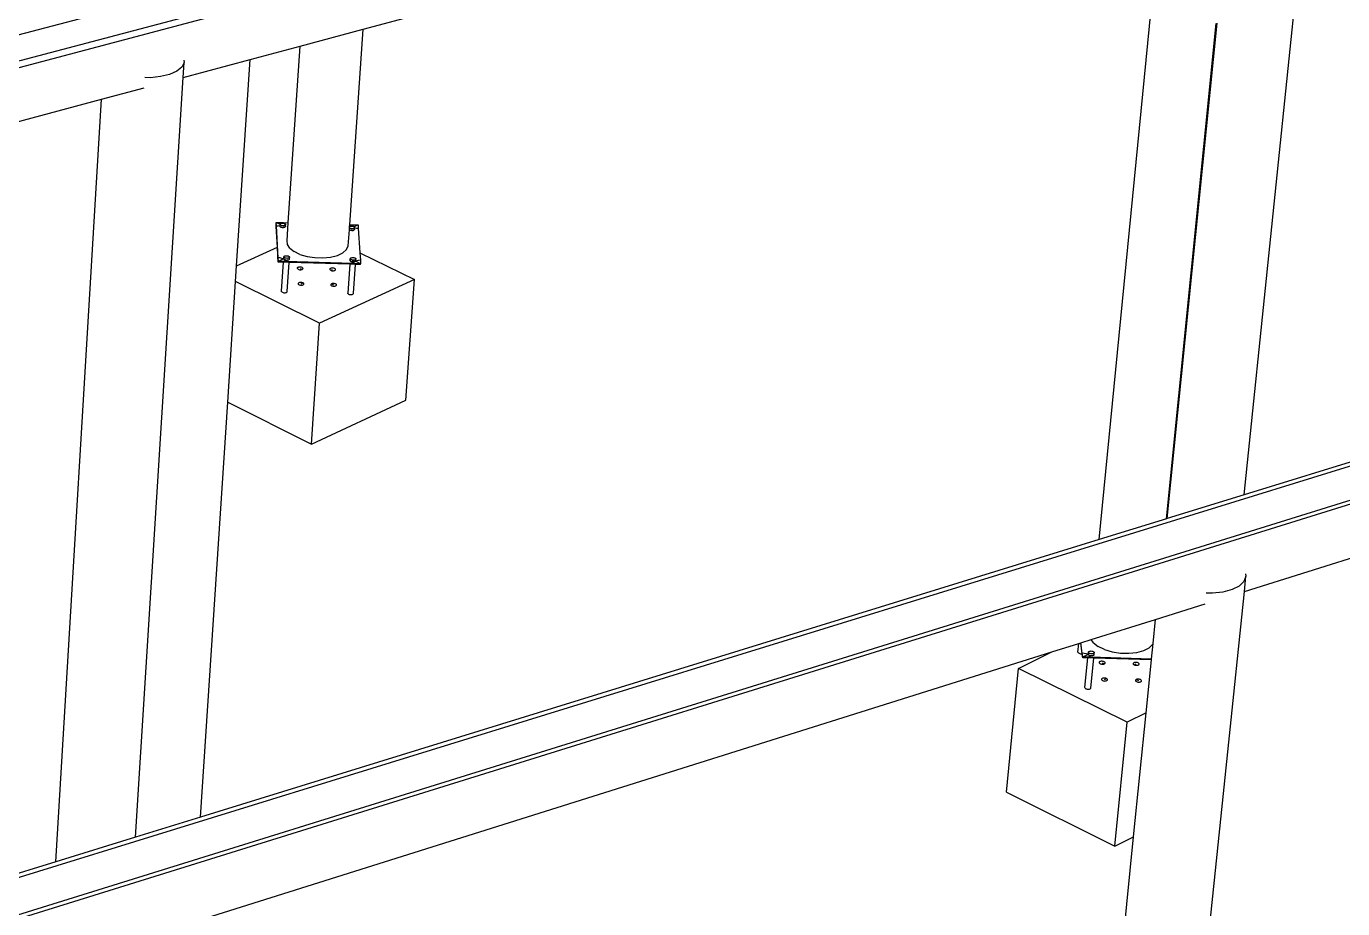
# Model space of a CAD drawing. Header units: inches. Extents: x -1339 to 1886, y -1058 to 789.
# Drawn here: x 314 to 578.2, y 125.9 to 303.1 of the extents above; entities that cross this region are included whole.
import ezdxf

# ---------------------------------------------------------------- set-up
doc = ezdxf.new("R2010")
doc.units = ezdxf.units.IN
doc.header["$MEASUREMENT"] = 0

msp = doc.modelspace()

# ---------------------------------------------------------------- linework, layer by layer
for p, q in [((1417.79, 592.48), (-732.59, 26.19)), ((-726.13, 21.22), (1424.03, 590.49)), ((1425.68, 589.96), (-724.43, 19.91)), ((1606.44, 532.39), (-531.31, -128.81)), ((-522.9, -135.29), (1614.06, 529.96)), ((1614.95, 529.68), (-521.92, -136.05)), ((558.43, 209.04), (573.37, 353.97)), ((381.66, 302.57), (543.66, 346)), ((529.37, 200.06), (539.8, 306.59)), ((368.98, 299.17), (381.66, 302.57)), ((378.94, 263.3), (381.66, 302.57)), ((542.84, 204.22), (552.82, 303.71)), ((543, 204.27), (552.99, 303.79)), ((358.93, 296.48), (368.98, 299.17)), ((366.6, 263.68), (368.98, 299.17)), ((345.7, 295.89), (345.22, 294.96)), ((345.51, 292.88), (358.93, 296.48)), ((345.51, 292.88), (345.7, 295.89)), ((345.67, 296.35), (345.7, 295.89)), ((356.23, 255.06), (358.93, 296.48)), ((342.79, 293.47), (340.99, 293.03)), ((344.23, 294.13), (342.79, 293.47)), ((345.22, 294.96), (344.23, 294.13)), ((329.1, 288.48), (337.67, 290.78)), ((335.93, 140.27), (345.51, 292.88)), ((338.97, 292.82), (337.79, 292.85)), ((340.99, 293.03), (338.97, 292.82)), ((186.62, 250.29), (329.1, 288.48)), ((319.93, 135.33), (329.1, 288.48)), ((364.17, 263.59), (364.18, 263.76)), ((364.2, 262.91), (364.17, 263.59)), ((364.21, 263.07), (364.18, 263.76)), ((364.18, 263.76), (365.63, 263.71)), ((364.18, 263.76), (364.96, 263.37)), ((364.2, 262.91), (364.21, 263.07)), ((364.43, 258.79), (364.2, 262.91)), ((364.21, 263.07), (364.59, 263.08)), ((364.57, 256.65), (364.21, 263.07)), ((364.59, 263.08), (364.93, 263.14)), ((364.94, 263.1), (364.92, 263.03)), ((364.94, 263.09), (364.92, 263.02)), ((364.92, 263.02), (364.94, 262.95)), ((364.93, 263.14), (364.95, 263.15)), ((364.94, 263.1), (364.95, 263.15)), ((364.94, 263.11), (364.94, 263.1)), ((364.94, 263.1), (364.94, 263.09)), ((364.94, 263.03), (364.94, 263.1)), ((364.96, 262.96), (364.94, 263.03)), ((364.94, 262.95), (365, 262.88)), ((364.95, 263.15), (364.96, 263.37)), ((364.96, 263.37), (364.98, 263.43)), ((364.98, 263.3), (364.96, 263.37)), ((365.02, 262.9), (364.96, 262.96)), ((364.97, 263.16), (365.02, 263.17)), ((364.97, 263.12), (365.01, 263.16)), ((364.99, 263.16), (364.97, 263.15)), ((364.99, 263.15), (364.97, 263.13)), ((364.98, 263.43), (365.03, 263.5)), ((365.04, 263.23), (364.98, 263.3)), ((365.04, 263.19), (364.99, 263.16)), ((365.02, 263.17), (364.99, 263.15)), ((365, 262.88), (365.1, 262.82)), ((365.01, 263.16), (365.04, 263.18)), ((365.02, 263.17), (365.04, 263.18)), ((365.04, 263.18), (365.02, 263.17)), ((365.02, 262.9), (365.11, 262.84)), ((365.03, 263.5), (365.11, 263.55)), ((365.13, 263.18), (365.04, 263.23)), ((365.1, 262.82), (365.22, 262.78)), ((365.11, 263.55), (365.23, 263.59)), ((365.11, 262.84), (365.23, 262.79)), ((365.25, 263.13), (365.13, 263.18)), ((365.22, 262.78), (365.36, 262.74)), ((365.23, 263.59), (365.36, 263.61)), ((365.36, 262.76), (365.23, 262.79)), ((365.39, 263.1), (365.25, 263.13)), ((365.36, 263.61), (365.5, 263.61)), ((365.36, 262.76), (365.51, 262.75)), ((365.36, 262.74), (365.51, 262.73)), ((365.53, 263.09), (365.39, 263.1)), ((365.5, 263.61), (365.6, 263.6)), ((365.51, 262.75), (365.65, 262.75)), ((365.51, 262.73), (365.51, 262.75)), ((365.51, 262.74), (365.66, 262.74)), ((365.68, 263.09), (365.53, 263.09)), ((365.6, 263.6), (365.63, 263.71)), ((365.6, 263.6), (365.65, 263.6)), ((365.63, 263.71), (366.6, 263.68)), ((365.65, 263.6), (365.78, 263.57)), ((365.79, 262.78), (365.65, 262.75)), ((365.66, 262.74), (365.8, 262.77)), ((365.67, 263), (365.8, 262.99)), ((365.81, 263.11), (365.68, 263.09)), ((365.78, 263.57), (365.9, 263.52)), ((365.79, 262.78), (365.9, 262.81)), ((365.8, 262.77), (365.91, 262.81)), ((365.92, 263.15), (365.81, 263.11)), ((365.9, 263.52), (365.99, 263.47)), ((365.9, 262.81), (365.98, 262.87)), ((365.91, 262.81), (366, 262.86)), ((366.01, 263.2), (365.92, 263.15)), ((366.03, 262.93), (365.98, 262.87)), ((365.99, 263.47), (366.05, 263.4)), ((365.99, 262.99), (366.05, 262.99)), ((366.05, 263.07), (366, 263.12)), ((366.05, 263.06), (366, 263.11)), ((366, 263.1), (366.03, 263.06)), ((366, 262.86), (366.05, 262.92)), ((366.06, 263.27), (366.01, 263.2)), ((366.03, 263.06), (366.05, 262.99)), ((366.05, 262.99), (366.03, 262.93)), ((366.05, 263.4), (366.07, 263.33)), ((366.05, 263.04), (366.07, 263.33)), ((366.07, 262.99), (366.05, 263.07)), ((366.05, 263.04), (366.05, 263.06)), ((366.07, 262.99), (366.05, 263.04)), ((366.05, 262.99), (366.05, 263.04)), ((366.05, 262.99), (366.05, 262.99)), ((366.05, 262.99), (366.07, 262.98)), ((366.05, 262.92), (366.07, 262.98)), ((366.07, 263.33), (366.06, 263.27)), ((366.07, 262.98), (366.07, 262.99)), ((366.07, 262.98), (366.07, 262.99)), ((366.07, 262.99), (366.07, 262.99)), ((366.07, 262.98), (366.07, 262.98)), ((366.36, 260.09), (366.6, 263.68)), ((378.64, 259.02), (378.86, 262.28)), ((378.86, 262.28), (378.89, 262.59)), ((378.94, 262.24), (378.86, 262.28)), ((378.89, 262.62), (378.91, 262.93)), ((378.9, 262.61), (378.89, 262.62)), ((378.89, 262.6), (378.89, 262.62)), ((378.9, 262.61), (378.89, 262.6)), ((378.89, 262.59), (378.91, 262.6)), ((378.89, 262.59), (378.89, 262.6)), ((378.91, 262.6), (378.9, 262.61)), ((378.91, 262.93), (378.94, 263.3)), ((378.91, 262.93), (378.94, 262.95)), ((378.96, 262.57), (378.91, 262.6)), ((378.94, 263.3), (379.16, 263.3)), ((378.94, 262.95), (379.05, 262.98)), ((379.06, 262.19), (378.94, 262.24)), ((379.08, 262.53), (378.96, 262.57)), ((379.05, 262.98), (379.18, 263.01)), ((379.19, 262.16), (379.06, 262.19)), ((379.22, 262.5), (379.08, 262.53)), ((379.16, 263.3), (379.22, 263.12)), ((379.16, 263.3), (380.61, 263.25)), ((379.18, 263.01), (379.32, 263.01)), ((379.34, 262.15), (379.19, 262.16)), ((379.22, 263.12), (379.32, 263.01)), ((379.36, 262.48), (379.22, 262.5)), ((379.32, 263.01), (379.33, 263.01)), ((379.36, 262.43), (379.32, 262.41)), ((379.33, 263.01), (379.47, 263)), ((379.34, 262.15), (379.48, 262.15)), ((379.34, 262.14), (379.49, 262.14)), ((379.5, 262.49), (379.36, 262.48)), ((379.47, 263), (379.61, 262.97)), ((379.61, 262.17), (379.48, 262.15)), ((379.49, 262.14), (379.62, 262.16)), ((379.64, 262.51), (379.5, 262.49)), ((379.61, 262.97), (379.73, 262.92)), ((379.73, 262.21), (379.61, 262.17)), ((379.62, 262.16), (379.74, 262.2)), ((379.75, 262.55), (379.64, 262.51)), ((379.73, 262.92), (379.82, 262.86)), ((379.81, 262.26), (379.73, 262.21)), ((379.74, 262.2), (379.83, 262.26)), ((379.76, 262.56), (379.75, 262.55)), ((379.75, 262.55), (379.79, 262.53)), ((379.75, 262.55), (379.75, 262.55)), ((379.83, 262.6), (379.76, 262.56)), ((379.81, 262.53), (379.76, 262.56)), ((379.77, 262.89), (380.59, 263.26)), ((379.79, 262.53), (379.85, 262.46)), ((379.87, 262.46), (379.81, 262.53)), ((379.86, 262.32), (379.81, 262.26)), ((379.82, 262.86), (379.88, 262.8)), ((379.89, 262.66), (379.83, 262.6)), ((379.83, 262.26), (379.88, 262.32)), ((379.85, 262.46), (379.88, 262.39)), ((379.88, 262.39), (379.86, 262.32)), ((379.88, 262.44), (379.87, 262.46)), ((379.88, 262.8), (379.9, 262.73)), ((379.88, 262.44), (379.9, 262.69)), ((379.9, 262.39), (379.88, 262.44)), ((379.88, 262.39), (379.88, 262.44)), ((379.88, 262.32), (379.9, 262.39)), ((379.9, 262.73), (379.89, 262.69)), ((379.89, 262.69), (379.9, 262.69)), ((379.89, 262.69), (379.89, 262.66)), ((379.9, 262.69), (379.9, 262.73)), ((379.9, 262.69), (379.92, 262.68)), ((379.92, 262.68), (380.28, 262.6)), ((380.28, 262.6), (380.65, 262.57)), ((380.61, 263.25), (380.65, 262.57)), ((380.65, 262.57), (380.97, 257.64)), ((366.42, 259.33), (366.36, 260.09)), ((366.9, 258.58), (366.42, 259.33)), ((378.29, 258.3), (378.64, 259.02)), ((356.23, 255.06), (364.43, 258.79)), ((364.53, 257.11), (364.43, 258.79)), ((364.48, 256.47), (364.53, 257.11)), ((364.51, 256.4), (364.48, 256.47)), ((364.57, 256.33), (364.51, 256.4)), ((364.56, 256.49), (364.53, 257.11)), ((364.56, 256.49), (364.57, 256.65)), ((364.57, 256.33), (364.56, 256.49)), ((364.95, 256.62), (364.57, 256.65)), ((364.61, 255.96), (364.57, 256.65)), ((364.57, 256.33), (364.57, 256.33)), ((364.6, 255.8), (364.57, 256.33)), ((364.61, 255.96), (365.61, 256.42)), ((365.3, 256.54), (364.95, 256.62)), ((365.61, 256.42), (365.3, 256.54)), ((365.85, 256.27), (365.61, 256.42)), ((365.71, 256.56), (365.69, 256.49)), ((365.71, 256.55), (365.69, 256.48)), ((365.69, 256.48), (365.71, 256.41)), ((365.71, 256.56), (365.73, 256.82)), ((365.71, 256.57), (365.71, 256.56)), ((365.71, 256.56), (365.71, 256.55)), ((365.71, 256.49), (365.71, 256.56)), ((365.73, 256.42), (365.71, 256.49)), ((365.71, 256.41), (365.78, 256.34)), ((365.73, 256.82), (365.75, 256.89)), ((365.75, 256.76), (365.73, 256.82)), ((365.79, 256.35), (365.73, 256.42)), ((365.74, 256.58), (365.78, 256.62)), ((365.76, 256.62), (365.74, 256.6)), ((365.76, 256.61), (365.74, 256.59)), ((365.75, 256.89), (365.8, 256.95)), ((365.81, 256.69), (365.75, 256.76)), ((365.81, 256.65), (365.76, 256.62)), ((365.81, 256.64), (365.76, 256.61)), ((365.78, 256.62), (365.81, 256.64)), ((365.78, 256.34), (365.87, 256.28)), ((365.79, 256.35), (365.88, 256.29)), ((365.8, 256.95), (365.88, 257.01)), ((365.91, 256.63), (365.81, 256.69)), ((366, 256.1), (365.85, 256.27)), ((365.87, 256.28), (365.99, 256.23)), ((365.88, 257.01), (366, 257.05)), ((365.88, 256.29), (366, 256.25)), ((366.02, 256.59), (365.91, 256.63)), ((366, 257.05), (366.13, 257.07)), ((366.16, 256.56), (366.02, 256.59)), ((366.13, 257.07), (366.27, 257.07)), ((366.3, 256.54), (366.16, 256.56)), ((366.27, 257.07), (366.42, 257.06)), ((366.45, 256.55), (366.3, 256.54)), ((366.42, 257.06), (366.56, 257.03)), ((366.58, 256.57), (366.45, 256.55)), ((366.56, 257.03), (366.67, 256.98)), ((366.56, 256.23), (366.67, 256.27)), ((366.57, 256.22), (366.69, 256.26)), ((366.57, 256.21), (366.69, 256.25)), ((366.69, 256.61), (366.58, 256.57)), ((366.67, 256.98), (366.76, 256.93)), ((366.67, 256.27), (366.76, 256.32)), ((366.78, 256.66), (366.69, 256.61)), ((366.69, 256.26), (366.77, 256.32)), ((366.69, 256.25), (366.77, 256.31)), ((366.76, 256.93), (366.82, 256.86)), ((366.81, 256.38), (366.76, 256.32)), ((366.82, 256.52), (366.77, 256.57)), ((366.77, 256.55), (366.8, 256.52)), ((366.82, 256.44), (366.77, 256.44)), ((366.77, 256.32), (366.83, 256.38)), ((366.77, 256.31), (366.83, 256.37)), ((366.83, 256.72), (366.78, 256.66)), ((366.8, 256.52), (366.82, 256.45)), ((366.82, 256.44), (366.81, 256.38)), ((366.82, 256.86), (366.85, 256.79)), ((366.82, 256.45), (366.85, 256.79)), ((366.84, 256.45), (366.82, 256.52)), ((366.82, 256.45), (366.82, 256.44)), ((366.82, 256.44), (366.84, 256.44)), ((366.85, 256.79), (366.83, 256.72)), ((366.83, 256.37), (366.84, 256.44)), ((366.83, 256.38), (366.84, 256.44)), ((366.84, 256.44), (366.84, 256.45)), ((366.84, 256.45), (366.84, 256.45)), ((366.9, 258.58), (367.76, 257.9)), ((368.94, 257.33), (367.76, 257.9)), ((368.94, 257.33), (370.37, 256.91)), ((370.37, 256.91), (371.94, 256.68)), ((371.94, 256.68), (373.55, 256.64)), ((373.55, 256.64), (375.09, 256.8)), ((375.09, 256.8), (376.45, 257.14)), ((376.45, 257.14), (377.54, 257.66)), ((377.54, 257.66), (378.29, 258.3)), ((379.02, 256.11), (379.04, 256.45)), ((379.04, 256.45), (379.06, 256.52)), ((379.06, 256.38), (379.04, 256.45)), ((379.06, 256.52), (379.11, 256.58)), ((379.12, 256.32), (379.06, 256.38)), ((379.11, 256.58), (379.19, 256.63)), ((379.16, 256.29), (379.12, 256.32)), ((379.15, 256.3), (379.12, 256.28)), ((379.12, 256.26), (379.16, 256.29)), ((379.22, 256.26), (379.16, 256.29)), ((379.19, 256.63), (379.31, 256.67)), ((379.33, 256.21), (379.22, 256.26)), ((379.31, 256.67), (379.44, 256.69)), ((379.44, 256.69), (379.58, 256.7)), ((379.58, 256.7), (379.73, 256.69)), ((379.73, 256.69), (379.86, 256.65)), ((379.86, 256.65), (379.98, 256.61)), ((379.98, 256.61), (380.07, 256.55)), ((380.09, 256.29), (380.02, 256.25)), ((380.07, 256.55), (380.13, 256.49)), ((380.14, 256.35), (380.09, 256.29)), ((380.13, 256.49), (380.16, 256.42)), ((380.16, 256.42), (380.14, 256.35)), ((380.14, 256.11), (380.16, 256.42)), ((380.97, 257.64), (391.93, 252.27)), ((380.97, 257.64), (381.07, 256.14)), ((356.02, 251.86), (356.23, 255.06)), ((364.6, 255.8), (364.61, 255.96)), ((365.64, 255.77), (364.6, 255.8)), ((366.06, 255.92), (364.61, 255.96)), ((365.25, 249.92), (365.64, 255.77)), ((366.05, 255.75), (365.64, 255.77)), ((365.99, 256.23), (366.13, 256.2)), ((366, 256.25), (366.14, 256.22)), ((366.06, 255.92), (366, 256.1)), ((366.05, 255.75), (366.06, 255.92)), ((366.8, 255.73), (366.05, 255.75)), ((379.65, 255.5), (366.06, 255.92)), ((366.13, 256.2), (366.28, 256.19)), ((366.14, 256.22), (366.28, 256.2)), ((366.28, 256.2), (366.43, 256.21)), ((366.28, 256.2), (366.43, 256.2)), ((366.28, 256.19), (366.43, 256.19)), ((366.4, 249.88), (366.8, 255.73)), ((366.43, 256.21), (366.56, 256.23)), ((366.43, 256.2), (366.57, 256.22)), ((366.43, 256.19), (366.57, 256.21)), ((378.93, 255.36), (366.8, 255.73)), ((368.42, 254.61), (368.41, 254.54)), ((368.41, 254.54), (368.43, 254.47)), ((368.48, 254.68), (368.42, 254.61)), ((368.43, 254.47), (368.49, 254.4)), ((368.56, 254.73), (368.48, 254.68)), ((368.49, 254.4), (368.59, 254.34)), ((368.68, 254.77), (368.56, 254.73)), ((368.59, 254.34), (368.71, 254.3)), ((368.82, 254.79), (368.68, 254.77)), ((368.71, 254.3), (368.85, 254.26)), ((368.97, 254.8), (368.82, 254.79)), ((368.85, 254.26), (369, 254.25)), ((369.12, 254.78), (368.97, 254.8)), ((368.98, 254.52), (369.4, 254.32)), ((369, 254.25), (369.15, 254.26)), ((369.26, 254.75), (369.12, 254.78)), ((369.15, 254.26), (369.28, 254.28)), ((369.38, 254.7), (369.26, 254.75)), ((369.28, 254.28), (369.4, 254.32)), ((369.47, 254.64), (369.38, 254.7)), ((369.4, 254.32), (369.49, 254.37)), ((369.53, 254.58), (369.47, 254.64)), ((369.49, 254.37), (369.54, 254.44)), ((369.56, 254.51), (369.53, 254.58)), ((369.54, 254.44), (369.56, 254.51)), ((374.95, 254.41), (374.93, 254.34)), ((374.93, 254.34), (374.95, 254.27)), ((375, 254.47), (374.95, 254.41)), ((374.95, 254.27), (375.02, 254.2)), ((375.09, 254.53), (375, 254.47)), ((375.02, 254.2), (375.11, 254.14)), ((375.2, 254.57), (375.09, 254.53)), ((375.11, 254.14), (375.51, 254.32)), ((375.11, 254.14), (375.23, 254.1)), ((375.34, 254.59), (375.2, 254.57)), ((375.23, 254.1), (375.37, 254.06)), ((375.49, 254.6), (375.34, 254.59)), ((375.37, 254.06), (375.52, 254.05)), ((375.64, 254.58), (375.49, 254.6)), ((375.52, 254.05), (375.67, 254.05)), ((375.78, 254.55), (375.64, 254.58)), ((375.67, 254.05), (375.81, 254.08)), ((375.9, 254.5), (375.78, 254.55)), ((375.81, 254.08), (375.92, 254.12)), ((375.99, 254.44), (375.9, 254.5)), ((375.92, 254.12), (376.01, 254.17)), ((376.06, 254.38), (375.99, 254.44)), ((376.01, 254.17), (376.07, 254.23)), ((376.08, 254.3), (376.06, 254.38)), ((376.07, 254.23), (376.08, 254.3)), ((378.93, 255.36), (378.53, 249.56)), ((379.64, 255.34), (378.93, 255.36)), ((378.99, 256.12), (379.01, 256.05)), ((379.01, 256.18), (379, 256.11)), ((379.05, 256.23), (379.01, 256.18)), ((379.01, 256.05), (379.07, 255.98)), ((379.02, 256.11), (379.03, 256.18)), ((379.04, 256.04), (379.02, 256.11)), ((379.03, 256.18), (379.05, 256.2)), ((379.1, 255.98), (379.04, 256.04)), ((379.07, 255.98), (379.17, 255.92)), ((379.19, 255.92), (379.1, 255.98)), ((379.17, 255.92), (379.29, 255.88)), ((379.19, 255.92), (379.31, 255.87)), ((379.29, 255.88), (379.43, 255.84)), ((379.45, 255.84), (379.31, 255.87)), ((379.47, 256.18), (379.33, 256.21)), ((379.43, 255.84), (379.58, 255.83)), ((379.59, 255.83), (379.45, 255.84)), ((379.62, 256.17), (379.47, 256.18)), ((379.75, 256.17), (379.58, 256.1)), ((379.75, 256.08), (379.58, 256.09)), ((379.59, 255.83), (379.58, 256.09)), ((379.58, 255.83), (379.59, 255.83)), ((379.73, 255.83), (379.59, 255.83)), ((379.59, 255.82), (379.74, 255.83)), ((379.76, 256.17), (379.62, 256.17)), ((379.64, 255.34), (379.65, 255.5)), ((380.09, 255.32), (379.64, 255.34)), ((379.69, 255.68), (379.65, 255.5)), ((381.11, 255.45), (379.65, 255.5)), ((379.83, 255.84), (379.69, 255.68)), ((379.69, 249.52), (380.09, 255.32)), ((379.85, 255.85), (379.73, 255.83)), ((379.74, 255.83), (379.88, 255.85)), ((379.89, 256.2), (379.76, 256.17)), ((379.85, 255.85), (379.83, 255.84)), ((379.85, 255.85), (379.87, 255.86)), ((380.05, 255.97), (379.87, 255.86)), ((379.99, 255.9), (379.87, 255.86)), ((380.13, 256.07), (379.88, 256.08)), ((379.88, 255.85), (380, 255.89)), ((380.01, 256.23), (379.89, 256.2)), ((380.07, 255.95), (379.99, 255.9)), ((380, 255.89), (380.08, 255.94)), ((380.02, 256.25), (380.01, 256.24)), ((380.01, 256.24), (380.05, 256.21)), ((380.01, 256.24), (380.01, 256.23)), ((380.06, 256.22), (380.02, 256.25)), ((380.06, 256.22), (380.02, 256.24)), ((380.05, 256.21), (380.11, 256.15)), ((380.1, 255.99), (380.05, 255.97)), ((380.06, 256.22), (380.12, 256.16)), ((380.07, 256.22), (380.06, 256.22)), ((380.08, 255.96), (380.06, 255.97)), ((380.13, 256.15), (380.07, 256.22)), ((380.07, 255.95), (380.11, 256)), ((380.07, 255.95), (380.1, 255.99)), ((380.07, 255.95), (380.07, 255.95)), ((380.08, 255.96), (380.08, 255.96)), ((380.09, 255.95), (380.08, 255.96)), ((380.08, 255.94), (380.09, 255.95)), ((380.09, 255.95), (380.14, 256.01)), ((381.11, 255.45), (380.09, 255.95)), ((381.1, 255.29), (380.09, 255.32)), ((380.12, 256.01), (380.1, 255.99)), ((380.11, 256), (380.1, 255.99)), ((380.11, 256.15), (380.13, 256.08)), ((380.34, 256.07), (380.11, 256)), ((380.11, 256), (380.13, 256.02)), ((380.14, 256.11), (380.12, 256.16)), ((380.13, 256.07), (380.12, 256.01)), ((380.15, 256.08), (380.13, 256.15)), ((380.13, 256.08), (380.14, 256.11)), ((380.13, 256.02), (380.14, 256.09)), ((380.13, 256.08), (380.13, 256.07)), ((380.14, 256.09), (380.14, 256.11)), ((380.14, 256.01), (380.15, 256.07)), ((380.15, 256.07), (380.15, 256.08)), ((380.15, 256.07), (380.15, 256.07)), ((380.69, 256.13), (380.34, 256.07)), ((381.07, 256.14), (380.69, 256.13)), ((381.07, 256.14), (381.11, 255.45)), ((381.1, 255.29), (381.11, 255.45)), ((354.44, 227.64), (356.02, 251.86)), ((372.89, 243.52), (356.02, 251.86)), ((368.6, 251.51), (368.59, 251.44)), ((368.59, 251.44), (368.61, 251.37)), ((368.66, 251.57), (368.6, 251.51)), ((368.61, 251.37), (368.67, 251.3)), ((368.74, 251.63), (368.66, 251.57)), ((368.67, 251.3), (368.77, 251.24)), ((368.86, 251.67), (368.74, 251.63)), ((368.77, 251.24), (368.89, 251.19)), ((369, 251.69), (368.86, 251.67)), ((368.89, 251.19), (369.03, 251.16)), ((369.15, 251.7), (369, 251.69)), ((369.03, 251.16), (369.18, 251.15)), ((369.3, 251.68), (369.15, 251.7)), ((369.16, 251.42), (369.56, 251.6)), ((369.18, 251.15), (369.33, 251.15)), ((369.44, 251.65), (369.3, 251.68)), ((369.33, 251.15), (369.46, 251.18)), ((369.56, 251.6), (369.44, 251.65)), ((369.46, 251.18), (369.58, 251.22)), ((369.65, 251.54), (369.56, 251.6)), ((369.58, 251.22), (369.67, 251.27)), ((369.71, 251.48), (369.65, 251.54)), ((369.67, 251.27), (369.72, 251.33)), ((369.74, 251.4), (369.71, 251.48)), ((369.72, 251.33), (369.74, 251.4)), ((391.93, 252.27), (372.89, 243.52)), ((375.13, 251.31), (375.12, 251.24)), ((375.12, 251.24), (375.14, 251.17)), ((375.19, 251.37), (375.13, 251.31)), ((375.14, 251.17), (375.2, 251.1)), ((375.28, 251.43), (375.19, 251.37)), ((375.2, 251.1), (375.3, 251.04)), ((375.39, 251.47), (375.28, 251.43)), ((375.28, 251.43), (375.7, 251.22)), ((375.3, 251.04), (375.42, 250.99)), ((375.53, 251.49), (375.39, 251.47)), ((375.42, 250.99), (375.56, 250.96)), ((375.68, 251.49), (375.53, 251.49)), ((375.83, 251.48), (375.68, 251.49)), ((375.97, 251.45), (375.83, 251.48)), ((375.86, 250.95), (376, 250.97)), ((376.09, 251.4), (375.97, 251.45)), ((376, 250.97), (376.11, 251.01)), ((376.19, 251.34), (376.09, 251.4)), ((376.11, 251.01), (376.2, 251.07)), ((376.25, 251.27), (376.19, 251.34)), ((376.2, 251.07), (376.26, 251.13)), ((376.27, 251.2), (376.25, 251.27)), ((376.26, 251.13), (376.27, 251.2)), ((390.19, 228.05), (391.93, 252.27)), ((365.27, 249.84), (365.25, 249.92)), ((365.34, 249.78), (365.27, 249.84)), ((365.34, 249.78), (365.43, 249.72)), ((365.43, 249.72), (365.55, 249.67)), ((365.55, 249.67), (365.69, 249.64)), ((365.69, 249.64), (365.84, 249.62)), ((365.84, 249.62), (365.99, 249.63)), ((365.99, 249.63), (366.13, 249.65)), ((366.13, 249.65), (366.25, 249.69)), ((366.25, 249.69), (366.33, 249.74)), ((366.33, 249.74), (366.39, 249.81)), ((366.39, 249.81), (366.4, 249.88)), ((375.56, 250.96), (375.71, 250.95)), ((375.71, 250.95), (375.86, 250.95)), ((378.56, 249.49), (378.53, 249.56)), ((378.62, 249.42), (378.56, 249.49)), ((378.62, 249.42), (378.71, 249.36)), ((378.71, 249.36), (378.84, 249.31)), ((378.84, 249.31), (378.98, 249.28)), ((378.98, 249.28), (379.13, 249.27)), ((379.13, 249.27), (379.28, 249.27)), ((379.28, 249.27), (379.41, 249.29)), ((379.41, 249.29), (379.53, 249.33)), ((379.53, 249.33), (379.62, 249.39)), ((379.62, 249.39), (379.67, 249.45)), ((379.67, 249.45), (379.69, 249.52)), ((690.46, 249.84), (558.43, 209.04)), ((371.23, 219.23), (372.89, 243.52)), ((558.48, 189.64), (698.67, 233.76)), ((349.01, 144.31), (354.44, 227.64)), ((354.44, 227.64), (371.23, 219.23)), ((371.23, 219.23), (390.19, 228.05)), ((558.43, 209.04), (543, 204.27)), ((542.84, 204.22), (529.37, 200.06)), ((543, 204.27), (542.84, 204.22)), ((529.37, 200.06), (349.01, 144.31)), ((558.7, 193.2), (558.79, 192.69)), ((557.45, 190.73), (556.01, 190)), ((558.4, 191.65), (557.45, 190.73)), ((558.79, 192.69), (558.4, 191.65)), ((558.48, 189.64), (558.79, 192.69)), ((538.84, -0.11), (558.48, 189.64)), ((552.06, 189.27), (550.81, 189.3)), ((554.17, 189.5), (552.06, 189.27)), ((556.01, 190), (554.17, 189.5)), ((540.64, 184.03), (550.6, 187.16)), ((527.76, 179.97), (540.64, 184.03)), ((540.16, 179.2), (540.64, 184.03)), ((525.67, 179.31), (527.76, 179.97)), ((528.2, 179.33), (527.76, 179.97)), ((347.64, 123.28), (519.83, 177.48)), ((513.14, 174.18), (519.83, 177.48)), ((519.83, 177.48), (525.26, 179.19)), ((525.09, 177.43), (525.26, 179.19)), ((525.12, 177.35), (525.09, 177.43)), ((525.19, 177.28), (525.12, 177.35)), ((525.19, 177.28), (525.3, 177.22)), ((525.26, 179.19), (525.63, 179.3)), ((525.3, 177.22), (525.43, 177.16)), ((525.43, 177.16), (525.57, 177.13)), ((525.57, 177.13), (525.73, 177.11)), ((525.63, 179.3), (525.67, 179.31)), ((525.92, 177.13), (525.63, 179.3)), ((525.95, 177.24), (525.67, 179.31)), ((525.73, 177.11), (525.89, 177.12)), ((525.89, 177.12), (525.92, 177.13)), ((525.93, 177.07), (525.92, 177.13)), ((525.93, 177.07), (525.95, 177.24)), ((526.03, 176.32), (525.93, 177.07)), ((526.34, 177.2), (525.95, 177.24)), ((526.05, 176.49), (525.95, 177.24)), ((526.72, 177.12), (526.34, 177.2)), ((527.05, 176.99), (526.72, 177.12)), ((527.14, 177.14), (527.13, 177.06)), ((527.14, 177.13), (527.13, 177.05)), ((527.13, 177.05), (527.16, 176.97)), ((527.16, 177.17), (527.14, 177.14)), ((527.15, 177.15), (527.14, 177.13)), ((527.15, 177.15), (527.18, 177.41)), ((527.15, 177.06), (527.15, 177.15)), ((527.18, 176.99), (527.15, 177.06)), ((527.18, 177.41), (527.19, 177.48)), ((527.21, 177.33), (527.18, 177.41)), ((527.19, 177.48), (527.24, 177.55)), ((527.27, 177.27), (527.2, 177.22)), ((527.27, 177.26), (527.2, 177.2)), ((527.2, 177.2), (527.28, 177.25)), ((527.2, 177.19), (527.2, 177.2)), ((527.28, 177.26), (527.21, 177.33)), ((527.24, 177.55), (527.32, 177.61)), ((527.28, 177.26), (527.27, 177.26)), ((527.38, 177.2), (527.28, 177.26)), ((527.32, 177.61), (527.44, 177.65)), ((527.5, 177.15), (527.38, 177.2)), ((527.44, 177.65), (527.57, 177.67)), ((527.65, 177.12), (527.5, 177.15)), ((527.57, 177.67), (527.72, 177.68)), ((527.8, 177.1), (527.65, 177.12)), ((527.72, 177.68), (527.88, 177.66)), ((527.95, 177.11), (527.8, 177.1)), ((527.88, 177.66), (528.02, 177.63)), ((528.09, 177.13), (527.95, 177.11)), ((528.02, 177.63), (528.15, 177.58)), ((528.2, 177.17), (528.09, 177.13)), ((528.15, 177.58), (528.25, 177.52)), ((528.2, 179.33), (529.16, 178.6)), ((528.29, 177.23), (528.2, 177.17)), ((528.25, 177.52), (528.31, 177.45)), ((528.31, 177.01), (528.26, 177.02)), ((528.27, 177.11), (528.28, 177.1)), ((528.3, 177.1), (528.28, 177.13)), ((528.28, 177.1), (528.31, 177.02)), ((528.33, 177.3), (528.29, 177.23)), ((528.33, 177.02), (528.3, 177.1)), ((528.31, 177.01), (528.3, 176.95)), ((528.31, 177.45), (528.34, 177.37)), ((528.31, 177.02), (528.34, 177.37)), ((528.31, 177.02), (528.31, 177.01)), ((528.31, 177.01), (528.33, 177.01)), ((528.32, 176.94), (528.33, 177.01)), ((528.32, 176.95), (528.33, 177.01)), ((528.34, 177.37), (528.33, 177.3)), ((528.33, 177.01), (528.33, 177.02)), ((528.33, 177.02), (528.33, 177.02)), ((530.44, 177.98), (529.16, 178.6)), ((530.44, 177.98), (531.96, 177.53)), ((531.96, 177.53), (533.62, 177.27)), ((533.62, 177.27), (535.3, 177.23)), ((535.3, 177.23), (536.89, 177.4)), ((536.89, 177.4), (538.28, 177.78)), ((538.28, 177.78), (539.37, 178.33)), ((539.37, 178.33), (540.09, 179.03)), ((539.84, 176.05), (540.16, 179.2)), ((540.09, 179.03), (540.16, 179.2)), ((526.03, 176.32), (526.05, 176.49)), ((527.05, 176.29), (526.03, 176.32)), ((526.05, 176.49), (527.04, 176.99)), ((527.57, 176.44), (526.05, 176.49)), ((526.47, 170.32), (527.05, 176.29)), ((527.31, 176.83), (527.05, 176.99)), ((527.55, 176.28), (527.05, 176.29)), ((527.16, 176.97), (527.23, 176.9)), ((527.24, 176.92), (527.18, 176.99)), ((527.23, 176.9), (527.33, 176.84)), ((527.24, 176.92), (527.34, 176.85)), ((527.49, 176.64), (527.31, 176.83)), ((527.33, 176.84), (527.46, 176.78)), ((527.34, 176.85), (527.47, 176.8)), ((527.46, 176.78), (527.61, 176.75)), ((527.47, 176.8), (527.62, 176.77)), ((527.57, 176.44), (527.49, 176.64)), ((527.55, 176.28), (527.57, 176.44)), ((528.26, 176.25), (527.55, 176.28)), ((539.84, 176.05), (527.57, 176.44)), ((527.61, 176.75), (527.77, 176.74)), ((527.62, 176.77), (527.77, 176.76)), ((527.67, 170.28), (528.26, 176.25)), ((527.77, 176.76), (527.92, 176.76)), ((527.77, 176.75), (527.92, 176.75)), ((527.77, 176.74), (527.92, 176.74)), ((527.92, 176.76), (528.05, 176.78)), ((527.92, 176.75), (528.06, 176.78)), ((527.92, 176.74), (528.07, 176.77)), ((528.05, 176.78), (528.17, 176.83)), ((528.06, 176.78), (528.18, 176.82)), ((528.07, 176.77), (528.18, 176.81)), ((528.17, 176.83), (528.25, 176.88)), ((528.18, 176.82), (528.27, 176.88)), ((528.18, 176.81), (528.27, 176.87)), ((528.3, 176.95), (528.25, 176.88)), ((539.82, 175.88), (528.26, 176.25)), ((528.27, 176.88), (528.32, 176.95)), ((528.27, 176.87), (528.32, 176.94)), ((529.36, 175.41), (529.35, 175.33)), ((529.35, 175.33), (529.38, 175.26)), ((529.41, 175.48), (529.36, 175.41)), ((529.38, 175.26), (529.45, 175.18)), ((529.5, 175.54), (529.41, 175.48)), ((529.45, 175.18), (529.55, 175.12)), ((529.61, 175.58), (529.5, 175.54)), ((529.55, 175.12), (529.68, 175.07)), ((529.75, 175.61), (529.61, 175.58)), ((529.68, 175.07), (529.83, 175.03)), ((529.91, 175.61), (529.75, 175.61)), ((529.83, 175.03), (529.99, 175.02)), ((530.07, 175.6), (529.91, 175.61)), ((529.95, 175.32), (530.4, 175.09)), ((529.99, 175.02), (530.14, 175.02)), ((530.21, 175.56), (530.07, 175.6)), ((530.14, 175.02), (530.28, 175.05)), ((530.35, 175.51), (530.21, 175.56)), ((530.28, 175.05), (530.4, 175.09)), ((530.45, 175.45), (530.35, 175.51)), ((530.4, 175.09), (530.49, 175.15)), ((530.52, 175.37), (530.45, 175.45)), ((530.49, 175.15), (530.54, 175.22)), ((530.55, 175.3), (530.52, 175.37)), ((530.54, 175.22), (530.55, 175.3)), ((536.17, 175.19), (536.16, 175.12)), ((536.16, 175.12), (536.19, 175.04)), ((536.22, 175.26), (536.17, 175.19)), ((536.19, 175.04), (536.26, 174.97)), ((536.31, 175.32), (536.22, 175.26)), ((536.26, 174.97), (536.37, 174.9)), ((536.42, 175.36), (536.31, 175.32)), ((536.37, 174.9), (536.76, 175.1)), ((536.37, 174.9), (536.5, 174.85)), ((536.57, 175.39), (536.42, 175.36)), ((536.5, 174.85), (536.65, 174.82)), ((536.72, 175.39), (536.57, 175.39)), ((536.65, 174.82), (536.8, 174.8)), ((536.88, 175.38), (536.72, 175.39)), ((536.8, 174.8), (536.96, 174.81)), ((537.02, 175.34), (536.88, 175.38)), ((536.96, 174.81), (537.1, 174.83)), ((537.16, 175.29), (537.02, 175.34)), ((537.1, 174.83), (537.21, 174.87)), ((537.26, 175.23), (537.16, 175.29)), ((537.21, 174.87), (537.3, 174.93)), ((537.33, 175.16), (537.26, 175.23)), ((537.3, 174.93), (537.35, 175)), ((537.36, 175.08), (537.33, 175.16)), ((537.35, 175), (537.36, 175.08)), ((538.76, 165.25), (539.82, 175.88)), ((539.82, 175.88), (539.84, 176.05)), ((510.77, 149.34), (513.14, 174.18)), ((534.99, 163.38), (513.14, 174.18)), ((529.82, 172.05), (529.81, 171.97)), ((529.81, 171.97), (529.84, 171.89)), ((529.87, 172.12), (529.82, 172.05)), ((529.84, 171.89), (529.91, 171.82)), ((529.95, 172.17), (529.87, 172.12)), ((529.91, 171.82), (530.01, 171.75)), ((530.07, 172.22), (529.95, 172.17)), ((530.01, 171.75), (530.14, 171.7)), ((530.21, 172.24), (530.07, 172.22)), ((530.37, 172.25), (530.21, 172.24)), ((530.53, 172.23), (530.37, 172.25)), ((530.41, 171.95), (530.81, 172.15)), ((530.67, 172.2), (530.53, 172.23)), ((530.81, 172.15), (530.67, 172.2)), ((530.74, 171.68), (530.86, 171.73)), ((530.91, 172.08), (530.81, 172.15)), ((530.86, 171.73), (530.95, 171.79)), ((530.98, 172.01), (530.91, 172.08)), ((530.95, 171.79), (531, 171.85)), ((531.01, 171.93), (530.98, 172.01)), ((531, 171.85), (531.01, 171.93)), ((536.64, 171.83), (536.63, 171.75)), ((536.63, 171.75), (536.66, 171.67)), ((536.69, 171.9), (536.64, 171.83)), ((536.78, 171.96), (536.69, 171.9)), ((536.9, 172), (536.78, 171.96)), ((536.78, 171.96), (537.23, 171.73)), ((537.04, 172.02), (536.9, 172)), ((537.19, 172.03), (537.04, 172.02)), ((537.35, 172.01), (537.19, 172.03)), ((537.5, 171.98), (537.35, 172.01)), ((537.63, 171.93), (537.5, 171.98)), ((537.73, 171.86), (537.63, 171.93)), ((537.8, 171.79), (537.73, 171.86)), ((537.83, 171.71), (537.8, 171.79)), ((526.5, 170.24), (526.47, 170.32)), ((526.57, 170.16), (526.5, 170.24)), ((526.57, 170.16), (526.67, 170.1)), ((526.67, 170.1), (526.8, 170.05)), ((526.8, 170.05), (526.95, 170.01)), ((526.95, 170.01), (527.11, 170)), ((527.11, 170), (527.26, 170)), ((527.26, 170), (527.41, 170.03)), ((527.41, 170.03), (527.52, 170.07)), ((527.52, 170.07), (527.61, 170.13)), ((527.61, 170.13), (527.66, 170.2)), ((527.66, 170.2), (527.67, 170.28)), ((530.14, 171.7), (530.29, 171.67)), ((530.29, 171.67), (530.45, 171.65)), ((530.45, 171.65), (530.6, 171.66)), ((530.6, 171.66), (530.74, 171.68)), ((536.66, 171.67), (536.73, 171.6)), ((536.73, 171.6), (536.84, 171.54)), ((536.84, 171.54), (536.97, 171.48)), ((536.97, 171.48), (537.12, 171.45)), ((537.12, 171.45), (537.27, 171.43)), ((537.27, 171.43), (537.43, 171.44)), ((537.43, 171.44), (537.57, 171.46)), ((537.57, 171.46), (537.69, 171.51)), ((537.69, 171.51), (537.77, 171.57)), ((537.77, 171.57), (537.82, 171.64)), ((537.82, 171.64), (537.83, 171.71)), ((538.76, 165.25), (534.99, 163.38)), ((536.26, 140.34), (538.76, 165.25)), ((532.51, 138.45), (534.99, 163.38)), ((510.77, 149.34), (532.51, 138.45)), ((349.01, 144.31), (335.93, 140.27)), ((335.93, 140.27), (319.93, 135.33)), ((521.54, -6.48), (536.26, 140.34)), ((532.51, 138.45), (536.26, 140.34)), ((319.93, 135.33), (132.13, 77.28))]:
    msp.add_line(p, q)

doc.saveas('drawing.dxf')
